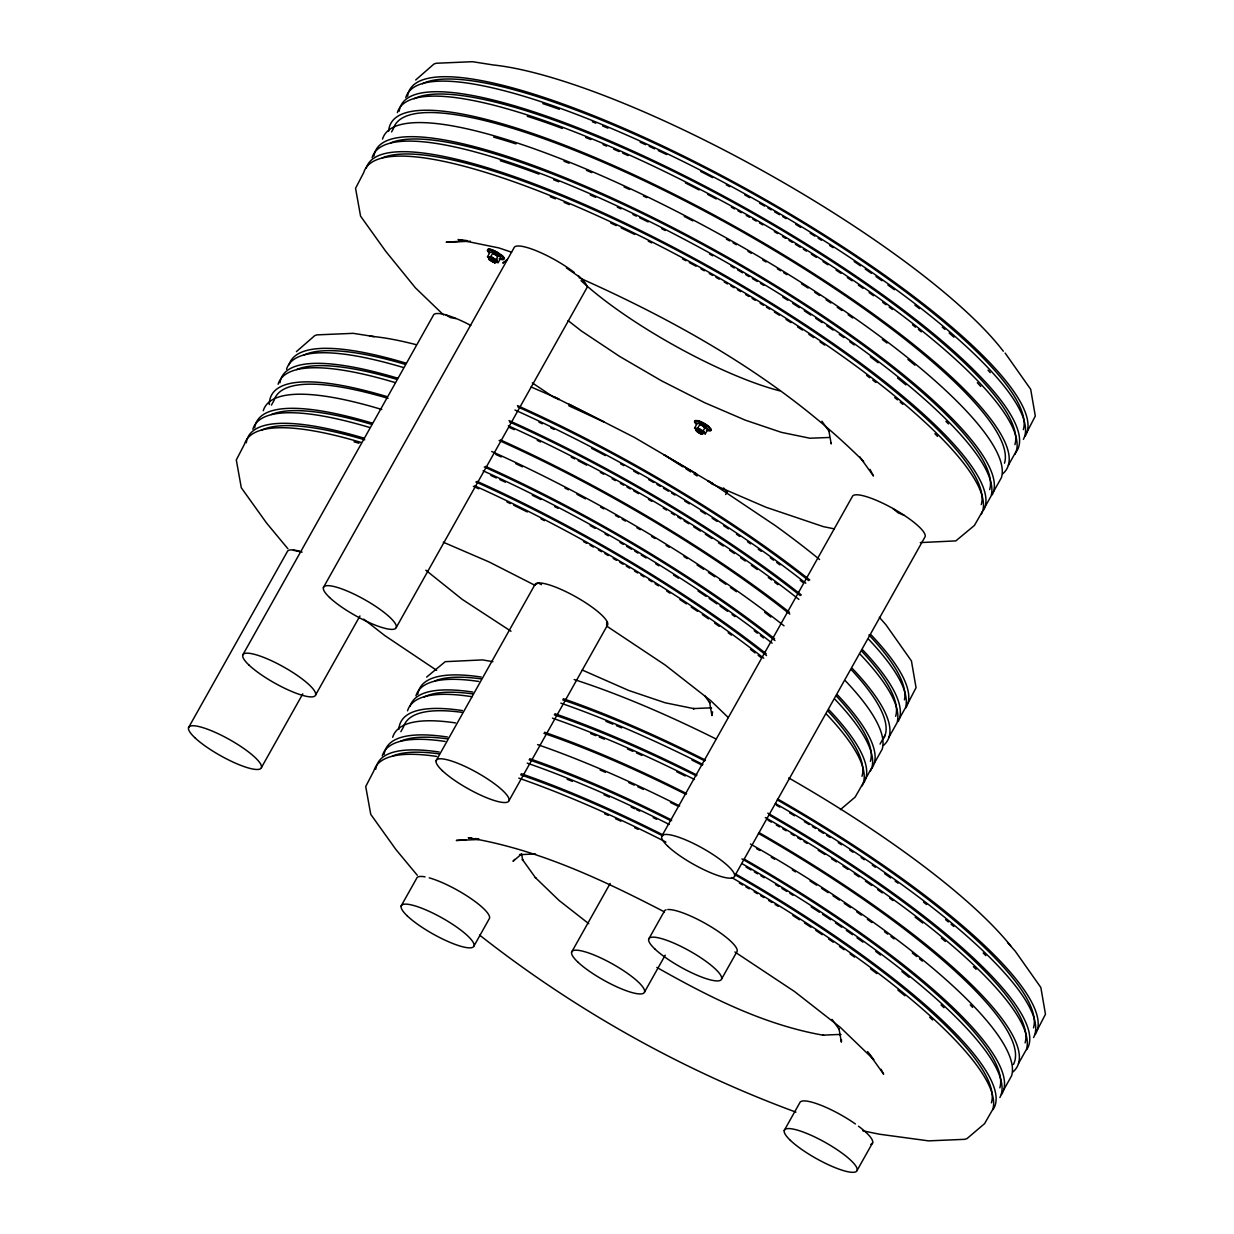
<?xml version="1.0" encoding="UTF-8"?>
<svg xmlns="http://www.w3.org/2000/svg" width="1234" height="1234" viewBox="0 0 1234 1234"><rect width="100%" height="100%" fill="white"/><g stroke="black" fill="none" stroke-linecap="round" stroke-linejoin="round"><path stroke-width="1.5" d="M841.495 1039.614L841.372 1042.144L838.95 1028.508L839.351 1029.588L832.055 1019.392M712.573 711.833L711.941 715.566L709.535 701.945L709.92 703.025L704.707 695.745M391.548 131.93L393.291 128.845A348.744 77.264 29.3 0 1 721.813 220.377A348.744 77.264 29.3 0 1 1004.507 463.182M271.434 405.107L274.025 400.464A348.744 77.264 29.3 0 1 388.016 398.335M188.524 727.659L287.198 551.829A41.601 9.224 29.3 0 1 299.8 551.289M242.697 655.069L433.288 315.441A41.601 9.224 29.3 0 1 470.786 325.452M489.821 259.341L487.507 256.734L490.129 252.06L493.153 252.368L498.49 255.284L500.803 257.891L498.181 262.58L495.158 262.256L496.916 259.14M487.507 256.734L490.515 257.042L493.153 252.368M498.181 262.58L495.852 259.973L498.49 255.284M323.37 587.554L513.961 247.926A41.601 9.224 29.3 0 1 536.389 250.81A41.601 9.224 29.3 0 1 574.18 272.39M261.438 767.533L302.777 693.863M315.611 694.958L359.958 615.936M396.284 627.443L586.875 287.815A41.601 9.224 29.3 0 0 578.129 275.598M400.849 731.669L403.456 727.042A348.744 77.264 29.3 0 1 462.21 712.373M436.111 760.715L534.785 584.885A41.601 9.224 29.3 0 1 573.98 595.806A41.601 9.224 29.3 0 1 607.699 624.774L509.025 800.604M401.112 906.018L416.614 878.392A41.601 9.224 29.3 0 1 425.051 876.865M696.948 430.604L694.619 427.997L697.256 423.324L700.264 423.632L707.93 429.17L705.308 433.844L698.274 431.329M694.619 427.997L697.642 428.321L700.264 423.632M705.308 433.844L702.979 431.237L705.601 426.563M474.026 945.907L489.528 918.281A41.601 9.224 29.3 0 0 469.552 897.627A41.601 9.224 29.3 0 0 429.231 877.852M571.635 952.124L610.167 883.467M661.655 836.359L852.247 496.731A41.601 9.224 29.3 0 1 891.442 507.652A41.601 9.224 29.3 0 1 925.161 536.62L734.569 876.248M648.698 939.089L664.216 911.448A41.601 9.224 29.3 0 1 666.036 909.828M644.549 992.013L665.219 955.162M982.603 511.154L974.413 525.453L955.826 540.893L920.302 542.59M985.087 506.742L991.025 496.161A353.125 78.236 29.3 0 0 704.768 250.301A353.125 78.236 29.3 0 0 372.128 157.613M993.493 491.749L1001.422 477.635A353.125 78.236 29.3 0 0 715.165 231.776A353.125 78.236 29.3 0 0 382.525 139.087M1008.348 465.28L1016.261 451.166M1027.166 431.761L1035.311 416.043L1030.683 389.296L1005.139 353.078M721.612 978.963L737.13 951.337A41.601 9.224 29.3 0 0 710.182 926.271A41.601 9.224 29.3 0 0 667.779 909.535M880.058 744.087L885.256 734.816M863.353 782.788L855.147 797.087L840.4 809.627M865.821 778.376L871.759 767.795M874.243 763.383L882.156 749.269A353.125 78.236 29.3 0 0 845.398 680.798M889.097 736.914L897.01 722.8A353.125 78.236 29.3 0 0 860.252 654.344M899.493 718.389L905.432 707.807A353.125 78.236 29.3 0 0 868.674 639.335M907.9 703.395L916.044 687.677L911.432 660.93L885.873 624.697L879.364 617.324M784.222 1130.498L799.74 1102.857A41.601 9.224 29.3 0 1 855.393 1123.958M857.136 1170.372L872.654 1142.746M1003.658 1089.946L1011.587 1075.832A353.125 78.236 29.3 0 0 750.473 844.025M1018.513 1063.477L1026.441 1049.363A353.125 78.236 29.3 0 0 765.327 817.556M1037.331 1029.958L1045.476 1014.24L1040.848 987.493L1015.304 951.26L1007.607 942.56M415.688 79.994L433.952 64.029L436.188 63.258L472.483 61.7L493.446 64.986A328.568 72.791 29.3 0 1 767.887 173.685A328.568 72.791 29.3 0 1 1003.319 351.243M296.422 351.613L314.701 335.663L316.937 334.877L353.217 333.334L374.195 336.62M514.748 859.404L513.005 861.317L520.316 855.116M503.811 262.271L502.84 263.12L507.22 259.402M426.625 677.111L445.212 661.671L482.648 659.897L492.921 661.702M501.312 258.754A9.378 2.082 29.3 0 0 502.747 259.047L504.043 257.952A9.378 2.082 29.3 0 0 494.402 251.011A9.378 2.082 29.3 0 0 487.846 250.317M710.491 708.547L711.586 707.992M839.922 1035.11L841.017 1034.555M725.577 494.51L727.428 492.304L723.602 487.97M696.747 429.972L702.408 433.134L696.331 430.743L700.619 433.905L702.1 433.689L699.169 431.345L696.454 430.959A3.933 0.864 29.3 0 1 697.596 430.126A3.933 0.864 29.3 0 1 697.734 428.861A3.933 0.864 29.3 0 1 702.794 431.684A3.933 0.864 29.3 0 1 701.791 432.579L701.328 432.563M520.686 854.422L519.545 854.653L535.525 853.959M459.588 241.309L446.168 242.265L470.401 241.232M465.928 839.783L456.333 840.462L478.699 839.506M473.594 839.228L477.419 838.966M710.954 707.838L693.199 708.594L694.218 708.717L665.172 702.778L628.723 690.469L582.309 670.062M840.385 1034.4L822.631 1035.172L823.649 1035.28C764 1024.899 709.056 996.964 656.827 967.41M535.17 584.669L538.271 583.003L541.479 584.654M606.619 625.345L606.85 622.167M466.93 240.568L458.061 239.581L498.906 247.926L511.555 252.199M471.789 838.164L468.226 837.778C537.808 849.208 602.377 879.734 664.478 911.926M475.337 838.565L478.885 838.95M493.06 253.047L498.351 255.993A3.933 0.864 29.3 0 0 492.906 253.078M700.172 424.311L705.586 427.535A3.933 0.864 29.3 0 0 700.017 424.342L705.539 427.566M494.495 262.024C497.456 261.438 487.337 256.564 490.422 259.911M701.915 432.733C705.03 432.224 696.146 427.288 697.38 430.203M455.901 318.573L450.487 317.616L446.014 314.948M829.109 437.484L809.859 438.224L781.323 432.332L745.413 420.192L704.614 402.67L661.717 380.92L619.669 356.456L581.337 330.943L568.087 320.593M302.099 552.122L293.383 550.302M700.218 424.527L702.053 425.144M701.837 432.532C704.599 432.563 696.824 427.967 697.364 429.91M834.369 528.877L823.402 526.64L766.036 507.267L711.463 483.743M862.828 1130.822L879.271 1134.185L928.554 1140.864L964.849 1139.321L967.07 1138.535L984.578 1123.65L992.768 1109.351A353.125 78.236 29.3 0 0 731.654 877.544M494.526 260.744L495.914 260.744L495.035 259.711M494.217 261.3C499.354 261.917 487.476 255.268 490.731 259.356M698.089 428.861L700.11 429.663M701.652 432.008L702.948 432.193L702.624 431.391M700.711 433.674L701.575 433.273M494.094 261.053C498.844 262.194 488.248 255.87 490.654 259.047M795.93 1112.127C682.232 1070.325 574.89 1009.998 479.656 935.125M491.872 257.212L493.307 257.844M494.155 259.911L496.114 259.927M701.267 431.175L703.241 431.19M904.352 515.442L898.151 512.835L892.892 508.531M566.406 267.917L579.394 276.925M579.193 277.758C682.356 323.755 783.174 381.09 863.615 461.423M531.114 386.998L559.079 399.045M443.284 542.204L489.158 561.979L535.062 585.363M568.751 405.739L604.244 422.059L553.804 396.777L558.74 399.646M494.433 254.142L495.929 254.914M493.214 261.577L491.718 260.806M700.017 433.396L696.763 431.314M569.121 404.166L634.338 437.391L696.639 473.856M707.792 481.167L713.082 483.898L663.846 454.652L682.849 466.822M490.515 257.042L495.852 259.973M697.642 428.321L702.979 431.237M493.739 258.816L490.253 257.582L490.577 258.384M702.809 425.529L705.416 427.581M607.113 626.378L665.08 664.956L710.784 700.696L728.245 717.525M510.999 631.237L462.256 599.4L425.776 570.17M734.924 952L794.511 991.519L840.2 1027.259L873.78 1059.62L867.595 1051.584M698.845 432.07L697.534 431.175M686.027 468.858L690.778 471.897M693.94 473.918L697.117 475.954M708.115 480.581L775.415 525.684A328.568 72.791 29.3 0 1 819.577 559.526M532.332 382.91L554.313 397.641M436.62 670.324L384.823 635.603L363.768 619.144M496.623 255.361L497.703 256.225M703.75 426.625L704.815 427.488M588.726 923.664L559.187 900.558L535.309 877.559L535.895 878.33L522.352 859.388L522.753 860.468L521.535 853.65M498.058 255.978L493.091 253.263L498.305 256.024M443.561 314.948L415.38 287.8L385.733 251.304L360.575 216.151L355.562 188.324L363.706 172.606A353.125 78.236 29.3 0 1 703.056 268.981A353.125 78.236 29.3 0 1 981.308 514.316M287.877 548.729L266.482 522.938L241.309 487.769L236.296 459.958L244.455 444.24A353.125 78.236 29.3 0 1 361.315 442.497M417.308 875.292L395.898 849.501L370.74 814.332L365.727 786.521L373.871 770.803A353.125 78.236 29.3 0 1 436.713 756.442M859.62 456.673L873.471 476L870.016 469.383M821.89 421.195L829.171 431.391L828.785 430.311L831.207 443.947L831.114 442.697M868.736 1053.373L883.637 1074.197L881.045 1069.23M858.494 1126.21A41.601 9.224 29.3 0 1 870.818 1144.365M375.707 769.353A353.125 78.236 29.3 0 1 439.196 752.03M521.257 773.718A353.125 78.236 29.3 0 1 663.306 835.063M735.819 874.088A353.125 78.236 29.3 0 1 993.077 1109.567M382.293 755.81A353.125 78.236 29.3 0 1 445.135 741.449M527.196 763.136A353.125 78.236 29.3 0 1 669.26 824.482M741.757 863.507A353.125 78.236 29.3 0 1 999.895 1097.52M384.113 754.36A353.125 78.236 29.3 0 1 447.618 737.037M529.679 758.725A353.125 78.236 29.3 0 1 671.728 820.07M744.225 859.095A353.125 78.236 29.3 0 1 1001.499 1094.573M543.947 733.366A348.744 77.264 29.3 0 1 685.888 794.357M758.463 833.397A348.744 77.264 29.3 0 1 1013.392 1064.51M398.813 729.479A353.125 78.236 29.3 0 1 462.457 710.583M544.518 732.256A353.125 78.236 29.3 0 1 686.582 793.601M759.08 832.626A353.125 78.236 29.3 0 1 1012.836 1072.022M410.012 706.419A353.125 78.236 29.3 0 1 472.853 692.058M554.914 713.73A353.125 78.236 29.3 0 1 696.979 775.075M767.795 813.144A353.125 78.236 29.3 0 1 1026.75 1049.579M415.951 695.822A353.125 78.236 29.3 0 1 478.792 681.461M560.853 703.149A353.125 78.236 29.3 0 1 702.917 764.494M775.415 803.519A353.125 78.236 29.3 0 1 1033.552 1037.532M417.786 694.372A353.125 78.236 29.3 0 1 481.275 677.05M563.336 698.737A353.125 78.236 29.3 0 1 705.385 760.082M777.883 799.108A353.125 78.236 29.3 0 1 1035.156 1034.586M518.789 778.13A353.125 78.236 29.3 0 1 665.928 842.051M392.412 756.072A348.744 77.264 29.3 0 1 438.934 753.835M520.686 774.829A348.744 77.264 29.3 0 1 662.627 835.819M735.186 874.86A348.744 77.264 29.3 0 1 991.411 1102.841M400.834 741.079A348.744 77.264 29.3 0 1 447.356 738.842M529.093 759.836A348.744 77.264 29.3 0 1 671.049 820.826M741.958 858.91A348.744 77.264 29.3 0 1 999.833 1087.848M392.69 737.284A353.125 78.236 29.3 0 1 455.531 722.923M537.592 744.611A353.125 78.236 29.3 0 1 679.656 805.956M407.544 710.815A353.125 78.236 29.3 0 1 472.098 696.732M552.446 718.142A353.125 78.236 29.3 0 1 694.495 779.487M424.218 696.948A348.744 77.264 29.3 0 1 472.607 693.863M554.344 714.841A348.744 77.264 29.3 0 1 696.284 775.831M768.859 814.872A348.744 77.264 29.3 0 1 1025.068 1042.853M434.491 681.091A348.744 77.264 29.3 0 1 481.013 678.854M562.75 699.848A348.744 77.264 29.3 0 1 704.707 760.838M777.266 799.879A348.744 77.264 29.3 0 1 1033.49 1027.86M574.165 679.548A328.568 72.791 29.3 0 1 715.658 738.796M788.711 777.914A328.568 72.791 29.3 0 1 1010.924 946.154M604.614 813.746A348.744 77.264 29.3 0 1 608.223 815.365M615.473 818.682A348.744 77.264 29.3 0 1 620.918 821.212M634.692 827.721A348.744 77.264 29.3 0 1 638.055 829.341M739.336 883.066A348.744 77.264 29.3 0 1 742.637 884.994M745.938 886.907A348.744 77.264 29.3 0 1 749.223 888.835M754.128 891.75A348.744 77.264 29.3 0 1 757.398 893.694M760.653 895.637A348.744 77.264 29.3 0 1 763.892 897.581M768.72 900.511A348.744 77.264 29.3 0 1 771.913 902.47M775.106 904.429A348.744 77.264 29.3 0 1 778.268 906.373M792.86 915.52A348.744 77.264 29.3 0 1 799.478 919.746M804.414 922.939A348.744 77.264 29.3 0 1 810.954 927.212M815.813 930.421A348.744 77.264 29.3 0 1 822.245 934.709M828.6 938.997A348.744 77.264 29.3 0 1 833.305 942.221M839.506 946.493A348.744 77.264 29.3 0 1 844.071 949.702M850.087 953.944A348.744 77.264 29.3 0 1 854.514 957.106M870.51 968.829A348.744 77.264 29.3 0 1 876.819 973.58M897.843 990.023A348.744 77.264 29.3 0 1 904.908 995.776M929.649 1017.217A348.744 77.264 29.3 0 1 932.611 1019.932M567.177 779.286A348.744 77.264 29.3 0 1 572.298 781.353M604.012 794.742A348.744 77.264 29.3 0 1 609.411 797.133M631.145 807.051A348.744 77.264 29.3 0 1 634.77 808.764M636.436 809.535A348.744 77.264 29.3 0 1 639.767 811.124M653.233 817.618A348.744 77.264 29.3 0 1 656.627 819.283M746.092 867.116A348.744 77.264 29.3 0 1 751.043 869.985M754.344 871.914A348.744 77.264 29.3 0 1 757.63 873.842M760.915 875.785A348.744 77.264 29.3 0 1 764.185 877.713M775.523 884.547A348.744 77.264 29.3 0 1 778.731 886.49M781.924 888.449A348.744 77.264 29.3 0 1 786.69 891.38M789.837 893.339A348.744 77.264 29.3 0 1 792.968 895.298M811.185 906.882A348.744 77.264 29.3 0 1 819.361 912.219M822.615 914.348A348.744 77.264 29.3 0 1 830.667 919.716M835.433 922.939A348.744 77.264 29.3 0 1 841.727 927.228M846.37 930.436A348.744 77.264 29.3 0 1 852.493 934.709M857.013 937.886A348.744 77.264 29.3 0 1 862.921 942.113M875.739 951.46A348.744 77.264 29.3 0 1 880.505 955.023M901.9 971.528A348.744 77.264 29.3 0 1 909.119 977.343M941.033 1004.939A348.744 77.264 29.3 0 1 943.933 1007.654M600.14 770.047A348.744 77.264 29.3 0 1 605.462 772.33M628.846 782.68A348.744 77.264 29.3 0 1 634.291 785.163M637.916 786.845A348.744 77.264 29.3 0 1 643.361 789.374M670.432 802.439A348.744 77.264 29.3 0 1 677.25 805.848M756.488 848.591A348.744 77.264 29.3 0 1 759.789 850.504M771.312 857.26A348.744 77.264 29.3 0 1 774.582 859.203M792.321 869.924A348.744 77.264 29.3 0 1 795.498 871.883M810.013 880.953A348.744 77.264 29.3 0 1 816.63 885.179M821.582 888.357A348.744 77.264 29.3 0 1 828.122 892.614M833.012 895.822A348.744 77.264 29.3 0 1 839.459 900.11M844.241 903.334A348.744 77.264 29.3 0 1 850.55 907.622M856.766 911.911A348.744 77.264 29.3 0 1 861.363 915.119M867.409 919.361A348.744 77.264 29.3 0 1 871.852 922.538M884.531 931.747A348.744 77.264 29.3 0 1 887.724 934.123M890.902 936.498A348.744 77.264 29.3 0 1 894.064 938.873M912.296 953.003A348.744 77.264 29.3 0 1 916.661 956.504M919.515 958.818A348.744 77.264 29.3 0 1 922.322 961.116M970.232 1004.846A348.744 77.264 29.3 0 1 972.623 1007.376M590.731 733.628A348.744 77.264 29.3 0 1 595.837 735.665M599.261 737.053A348.744 77.264 29.3 0 1 604.459 739.181M627.458 748.961A348.744 77.264 29.3 0 1 632.857 751.336M636.466 752.941A348.744 77.264 29.3 0 1 641.881 755.393M676.787 771.805A348.744 77.264 29.3 0 1 685.271 775.985M768.042 820.224A348.744 77.264 29.3 0 1 771.343 822.137M776.294 825.006A348.744 77.264 29.3 0 1 779.595 826.919M782.88 828.862A348.744 77.264 29.3 0 1 786.151 830.791M791.056 833.706A348.744 77.264 29.3 0 1 794.31 835.649M797.55 837.593A348.744 77.264 29.3 0 1 800.773 839.552M803.982 841.511A348.744 77.264 29.3 0 1 807.175 843.47M818.219 850.303A348.744 77.264 29.3 0 1 824.867 854.483M831.485 858.71A348.744 77.264 29.3 0 1 836.421 861.887M842.976 866.16A348.744 77.264 29.3 0 1 847.851 869.368M854.298 873.657A348.744 77.264 29.3 0 1 859.095 876.88M865.404 881.169A348.744 77.264 29.3 0 1 871.62 885.441M877.744 889.714A348.744 77.264 29.3 0 1 882.248 892.907M889.637 898.182A348.744 77.264 29.3 0 1 892.907 900.542M915.119 917.14A348.744 77.264 29.3 0 1 922.708 923.032M941.311 938.071A348.744 77.264 29.3 0 1 945.352 941.465M973.395 966.685A348.744 77.264 29.3 0 1 976.125 969.322M605.956 721.366A348.744 77.264 29.3 0 1 612.866 724.188M616.368 725.623A348.744 77.264 29.3 0 1 621.627 727.844M691.996 760.144A348.744 77.264 29.3 0 1 702.239 765.25M776.448 805.231A348.744 77.264 29.3 0 1 779.765 807.129M789.652 812.898A348.744 77.264 29.3 0 1 794.573 815.797M804.352 821.628A348.744 77.264 29.3 0 1 809.196 824.559M812.404 826.518A348.744 77.264 29.3 0 1 815.597 828.461M818.774 830.42A348.744 77.264 29.3 0 1 823.494 833.351M826.626 835.31A348.744 77.264 29.3 0 1 829.958 837.392M838.241 842.652A348.744 77.264 29.3 0 1 841.557 844.766M849.763 850.087A348.744 77.264 29.3 0 1 853.018 852.231M861.116 857.584A348.744 77.264 29.3 0 1 864.324 859.728M872.253 865.096A348.744 77.264 29.3 0 1 875.384 867.24M884.639 873.657A348.744 77.264 29.3 0 1 890.67 877.914M895.128 881.076A348.744 77.264 29.3 0 1 898.044 883.189M923.541 902.147A348.744 77.264 29.3 0 1 926.595 904.507M945.599 919.654A348.744 77.264 29.3 0 1 948.36 921.937M951.09 924.22A348.744 77.264 29.3 0 1 953.774 926.472M983.174 953.003A348.744 77.264 29.3 0 1 985.873 955.64M474.689 485.81A353.125 78.236 29.3 0 1 763.707 658.185M826.595 714.316A353.125 78.236 29.3 0 1 862.057 785.95M369.598 336.188A328.568 72.791 29.3 0 1 416.12 344.656M261.13 430.373A348.744 77.264 29.3 0 1 364.755 439.798M475.846 481.954A348.744 77.264 29.3 0 1 766.545 655.547M828.029 711.17A348.744 77.264 29.3 0 1 861.995 776.279M246.276 442.79A353.125 78.236 29.3 0 1 363.799 438.085M477.172 481.399A353.125 78.236 29.3 0 1 766.191 653.773M829.063 709.905A353.125 78.236 29.3 0 1 863.661 783.004M252.862 429.247A353.125 78.236 29.3 0 1 369.737 427.504M483.111 470.817A353.125 78.236 29.3 0 1 772.129 643.176M835.002 699.323A353.125 78.236 29.3 0 1 870.464 770.957M271.403 414.516A348.744 77.264 29.3 0 1 371.496 424.295M484.268 466.961A348.744 77.264 29.3 0 1 774.952 640.554M836.451 696.161A348.744 77.264 29.3 0 1 870.402 761.285M254.698 427.797A353.125 78.236 29.3 0 1 372.205 423.092M485.579 466.406A353.125 78.236 29.3 0 1 774.597 638.765M837.485 694.912A353.125 78.236 29.3 0 1 872.068 768.011M263.258 410.721A353.125 78.236 29.3 0 1 381.8 409.487M491.718 451.49A353.125 78.236 29.3 0 1 784.022 625.839M499.122 440.492A348.744 77.264 29.3 0 1 789.806 614.1M851.306 669.707A348.744 77.264 29.3 0 1 883.976 737.932M269.32 404.551A353.125 78.236 29.3 0 1 387.06 396.638M500.433 439.936A353.125 78.236 29.3 0 1 789.452 612.311M852.324 668.458A353.125 78.236 29.3 0 1 883.421 745.459M278.113 384.252A353.125 78.236 29.3 0 1 394.973 382.525M508.362 425.823A353.125 78.236 29.3 0 1 798.876 599.385M296.654 369.521A348.744 77.264 29.3 0 1 396.731 379.316M509.519 421.966A348.744 77.264 29.3 0 1 800.203 595.575M861.702 651.182A348.744 77.264 29.3 0 1 895.653 716.291M279.948 382.802A353.125 78.236 29.3 0 1 397.456 378.113M509.04 420.609A353.125 78.236 29.3 0 1 801.344 594.973M862.72 649.932A353.125 78.236 29.3 0 1 898.198 721.551M286.535 369.259A353.125 78.236 29.3 0 1 403.395 367.516M514.979 410.027A353.125 78.236 29.3 0 1 805.787 583.204M303.209 355.392A348.744 77.264 29.3 0 1 405.153 364.323M517.925 406.973A348.744 77.264 29.3 0 1 808.625 580.566M868.952 634.939A348.744 77.264 29.3 0 1 904.429 699.863M289.003 364.848A353.125 78.236 29.3 0 1 405.863 363.105M517.462 405.616A353.125 78.236 29.3 0 1 809.766 579.98M871.142 634.924A353.125 78.236 29.3 0 1 905.741 708.023M354.004 441.818A348.744 77.264 29.3 0 1 358.924 443.222M473.378 486.366A348.744 77.264 29.3 0 1 478.807 488.803M506.958 501.96A348.744 77.264 29.3 0 1 510.321 503.58M513.699 505.23A348.744 77.264 29.3 0 1 527.304 511.956M541.016 518.897A348.744 77.264 29.3 0 1 544.441 520.671M583.42 541.51A348.744 77.264 29.3 0 1 586.721 543.346M590.037 545.197A348.744 77.264 29.3 0 1 593.353 547.048M598.32 549.87A348.744 77.264 29.3 0 1 601.637 551.752M604.953 553.65A348.744 77.264 29.3 0 1 608.254 555.547M613.205 558.416A348.744 77.264 29.3 0 1 616.506 560.344M619.792 562.272A348.744 77.264 29.3 0 1 623.077 564.216M626.348 566.144A348.744 77.264 29.3 0 1 629.602 568.103M634.461 571.018A348.744 77.264 29.3 0 1 637.685 572.977M640.893 574.921A348.744 77.264 29.3 0 1 644.086 576.88M648.853 579.81A348.744 77.264 29.3 0 1 651.999 581.769M655.131 583.728A348.744 77.264 29.3 0 1 658.447 585.811M666.746 591.071A348.744 77.264 29.3 0 1 670.047 593.184M679.888 599.57A348.744 77.264 29.3 0 1 686.382 603.858M691.225 607.066A348.744 77.264 29.3 0 1 697.596 611.37M702.316 614.578A348.744 77.264 29.3 0 1 708.532 618.866M714.656 623.139A348.744 77.264 29.3 0 1 719.175 626.317M728.183 632.78A348.744 77.264 29.3 0 1 731.438 635.14M750.488 649.377A348.744 77.264 29.3 0 1 755.1 652.925M758.123 655.269A348.744 77.264 29.3 0 1 761.116 657.629M490.839 475.46A348.744 77.264 29.3 0 1 496.284 477.959M499.909 479.64A348.744 77.264 29.3 0 1 505.354 482.186M532.317 495.25A348.744 77.264 29.3 0 1 540.862 499.539M554.575 506.557A348.744 77.264 29.3 0 1 557.999 508.331M590.176 525.607A348.744 77.264 29.3 0 1 595.143 528.353M605.076 533.936A348.744 77.264 29.3 0 1 608.393 535.803M619.977 542.466A348.744 77.264 29.3 0 1 623.278 544.395M626.563 546.307A348.744 77.264 29.3 0 1 631.484 549.207M634.754 551.151A348.744 77.264 29.3 0 1 638.009 553.094M641.264 555.053A348.744 77.264 29.3 0 1 646.107 557.969M655.686 563.845A348.744 77.264 29.3 0 1 658.848 565.789M673.502 575.013A348.744 77.264 29.3 0 1 678.469 578.191M698.028 591.009A348.744 77.264 29.3 0 1 706.002 596.377M709.164 598.521A348.744 77.264 29.3 0 1 716.954 603.873M720.024 606.002A348.744 77.264 29.3 0 1 727.582 611.324M732.04 614.501A348.744 77.264 29.3 0 1 734.955 616.599M754.236 630.821A348.744 77.264 29.3 0 1 757.352 633.196M760.452 635.556A348.744 77.264 29.3 0 1 763.507 637.932M495.806 454.467A348.744 77.264 29.3 0 1 501.235 456.935M515.75 463.66A348.744 77.264 29.3 0 1 522.414 466.822M564.971 488.032A348.744 77.264 29.3 0 1 568.396 489.805M576.957 494.31A348.744 77.264 29.3 0 1 585.471 498.86M600.572 507.081A348.744 77.264 29.3 0 1 603.873 508.902M615.473 515.411A348.744 77.264 29.3 0 1 618.789 517.293M622.106 519.175A348.744 77.264 29.3 0 1 625.407 521.072M636.96 527.782A348.744 77.264 29.3 0 1 640.245 529.725M651.66 536.528A348.744 77.264 29.3 0 1 654.884 538.471M666.082 545.32A348.744 77.264 29.3 0 1 669.244 547.279M683.898 556.488A348.744 77.264 29.3 0 1 687.215 558.601M697.071 564.987A348.744 77.264 29.3 0 1 703.581 569.26M708.424 572.483A348.744 77.264 29.3 0 1 714.81 576.772M719.561 579.995A348.744 77.264 29.3 0 1 725.808 584.284M730.42 587.477A348.744 77.264 29.3 0 1 736.482 591.734M764.633 612.295A348.744 77.264 29.3 0 1 770.849 617.031M508.84 427.195A348.744 77.264 29.3 0 1 514.269 429.648M537.253 440.368A348.744 77.264 29.3 0 1 540.615 441.973M571.249 457.151A348.744 77.264 29.3 0 1 574.674 458.909M578.098 460.683A348.744 77.264 29.3 0 1 586.674 465.141M600.326 472.391A348.744 77.264 29.3 0 1 603.719 474.226M612.126 478.792A348.744 77.264 29.3 0 1 615.427 480.612M620.378 483.358A348.744 77.264 29.3 0 1 623.694 485.209M627.011 487.075A348.744 77.264 29.3 0 1 630.327 488.942M633.644 490.823A348.744 77.264 29.3 0 1 638.61 493.662M648.513 499.4A348.744 77.264 29.3 0 1 651.814 501.328M663.26 508.115A348.744 77.264 29.3 0 1 666.499 510.058M671.342 512.989A348.744 77.264 29.3 0 1 674.551 514.948M677.759 516.892A348.744 77.264 29.3 0 1 680.937 518.851M684.083 520.81A348.744 77.264 29.3 0 1 688.788 523.74M693.77 526.872A348.744 77.264 29.3 0 1 700.403 531.083M705.354 534.26A348.744 77.264 29.3 0 1 711.925 538.518M718.435 542.806A348.744 77.264 29.3 0 1 723.278 546.014M729.664 550.302A348.744 77.264 29.3 0 1 734.415 553.526M740.647 557.814A348.744 77.264 29.3 0 1 745.274 561.023M751.336 565.28A348.744 77.264 29.3 0 1 757.275 569.506M768.335 577.527A348.744 77.264 29.3 0 1 771.558 579.903M774.751 582.278A348.744 77.264 29.3 0 1 777.914 584.654M539.011 422.213A348.744 77.264 29.3 0 1 542.328 423.786M550.703 427.782A348.744 77.264 29.3 0 1 554.081 429.417M591.657 448.358A348.744 77.264 29.3 0 1 605.339 455.577M620.532 463.799A348.744 77.264 29.3 0 1 623.833 465.619M633.767 471.141A348.744 77.264 29.3 0 1 638.734 473.949M648.683 479.61A348.744 77.264 29.3 0 1 653.634 482.479M656.935 484.407A348.744 77.264 29.3 0 1 660.221 486.335M663.506 488.263A348.744 77.264 29.3 0 1 668.412 491.178M671.682 493.122A348.744 77.264 29.3 0 1 674.921 495.065M684.577 500.927A348.744 77.264 29.3 0 1 689.343 503.858M700.526 510.83A348.744 77.264 29.3 0 1 705.509 513.976M712.126 518.203A348.744 77.264 29.3 0 1 717.062 521.396M723.602 525.669A348.744 77.264 29.3 0 1 728.461 528.877M736.497 534.245A348.744 77.264 29.3 0 1 739.675 536.389M747.511 541.741A348.744 77.264 29.3 0 1 750.611 543.885M758.247 549.223A348.744 77.264 29.3 0 1 761.239 551.336M770.263 557.799A348.744 77.264 29.3 0 1 773.517 560.174M776.757 562.534A348.744 77.264 29.3 0 1 779.965 564.91M800.203 580.288A348.744 77.264 29.3 0 1 803.195 582.649M779.657 390.823A150.934 33.441 29.3 0 1 581.029 280.642M494.232 252.168A3.933 0.864 29.3 0 1 495.065 252.507M497.688 253.973A3.933 0.864 29.3 0 1 498.968 255.006M490.592 260.636A3.933 0.864 29.3 0 1 490.222 258.77A3.933 0.864 29.3 0 1 495.652 262.24A3.933 0.864 29.3 0 1 491.425 261.161M490.176 259.541A3.933 0.864 29.3 0 1 490.299 258.153A3.933 0.864 29.3 0 1 495.374 260.976A3.933 0.864 29.3 0 1 494.356 261.87M494.124 254.173A3.933 0.864 29.3 0 1 495.019 254.605M496.747 255.639A3.933 0.864 29.3 0 1 497.472 256.178M490.484 258.986A3.933 0.864 29.3 0 1 490.854 257.659A3.933 0.864 29.3 0 1 495.991 260.729A3.933 0.864 29.3 0 1 493.831 260.976M496.839 259.927A3.933 0.864 29.3 0 1 496.315 259.85M494.032 258.446A3.933 0.864 29.3 0 1 496.654 260.775A3.933 0.864 29.3 0 1 494.155 260.42M490.237 257.921A3.933 0.864 29.3 0 1 489.744 257.181M491.425 257.181A3.933 0.864 29.3 0 1 493.137 257.952M496.531 260.482A3.933 0.864 29.3 0 1 494.464 259.865M488.278 249.067A9.378 2.082 29.3 0 1 498.767 253.14M500.696 254.42A9.378 2.082 29.3 0 1 503.472 256.811M504.151 257.752A9.378 2.082 29.3 0 1 503.827 258.801M489.343 253.032A9.378 2.082 29.3 0 1 490.777 250.317A9.378 2.082 29.3 0 1 502.67 257.289A9.378 2.082 29.3 0 1 499.153 258.785M382.247 157.875A348.744 77.264 29.3 0 1 731.716 280.504A348.744 77.264 29.3 0 1 981.246 504.644M366.19 168.194A353.125 78.236 29.3 0 1 705.539 264.57A353.125 78.236 29.3 0 1 983.791 509.904M390.669 142.882A348.744 77.264 29.3 0 1 740.138 265.511A348.744 77.264 29.3 0 1 989.653 489.651M373.948 156.163A353.125 78.236 29.3 0 1 708.208 246.414A353.125 78.236 29.3 0 1 992.198 494.911M388.633 131.282A353.125 78.236 29.3 0 1 733.69 225.837A353.125 78.236 29.3 0 1 1002.671 473.841M397.363 112.633A353.125 78.236 29.3 0 1 736.713 208.993A353.125 78.236 29.3 0 1 1014.965 454.328M414.053 98.766A348.744 77.264 29.3 0 1 762.088 218.634A348.744 77.264 29.3 0 1 1014.903 444.656M399.199 111.183A353.125 78.236 29.3 0 1 736.821 203.286A353.125 78.236 29.3 0 1 1016.569 451.382M405.785 97.625A353.125 78.236 29.3 0 1 745.135 194A353.125 78.236 29.3 0 1 1023.387 439.335M422.46 83.758A348.744 77.264 29.3 0 1 770.51 203.625A348.744 77.264 29.3 0 1 1023.325 429.663M407.606 96.175A353.125 78.236 29.3 0 1 745.243 188.293A353.125 78.236 29.3 0 1 1024.991 436.389M550.287 196.777A348.744 77.264 29.3 0 1 555.439 198.844M564.123 202.407A348.744 77.264 29.3 0 1 569.383 204.628M610.753 223.015A348.744 77.264 29.3 0 1 616.182 225.56M621.18 227.92A348.744 77.264 29.3 0 1 634.646 234.429M648.282 241.17A348.744 77.264 29.3 0 1 651.691 242.897M682.51 258.924A348.744 77.264 29.3 0 1 685.919 260.744M689.312 262.58A348.744 77.264 29.3 0 1 696.069 266.251M701.02 268.966A348.744 77.264 29.3 0 1 704.321 270.801M709.288 273.562A348.744 77.264 29.3 0 1 712.604 275.429M715.921 277.295A348.744 77.264 29.3 0 1 719.237 279.177M724.204 282.015A348.744 77.264 29.3 0 1 727.52 283.928M730.821 285.825A348.744 77.264 29.3 0 1 734.122 287.753M737.408 289.682A348.744 77.264 29.3 0 1 740.693 291.61M745.598 294.525A348.744 77.264 29.3 0 1 748.853 296.469M752.092 298.412A348.744 77.264 29.3 0 1 755.331 300.371M760.159 303.302A348.744 77.264 29.3 0 1 763.352 305.245M766.53 307.204A348.744 77.264 29.3 0 1 769.677 309.163M774.381 312.094A348.744 77.264 29.3 0 1 779.379 315.225M785.996 319.436A348.744 77.264 29.3 0 1 790.948 322.614M797.519 326.871A348.744 77.264 29.3 0 1 802.409 330.08M808.872 334.368A348.744 77.264 29.3 0 1 813.669 337.592M820.008 341.88A348.744 77.264 29.3 0 1 824.698 345.104M866.638 375.383A348.744 77.264 29.3 0 1 869.754 377.743M872.824 380.103A348.744 77.264 29.3 0 1 875.862 382.463M894.743 397.579A348.744 77.264 29.3 0 1 897.488 399.862M900.188 402.13A348.744 77.264 29.3 0 1 902.841 404.382M934.94 433.736A348.744 77.264 29.3 0 1 937.531 436.342M500.279 160.728A348.744 77.264 29.3 0 1 538.996 174.133M553.619 179.763A348.744 77.264 29.3 0 1 558.709 181.768M590.253 194.972A348.744 77.264 29.3 0 1 595.636 197.332M617.355 207.173A348.744 77.264 29.3 0 1 620.98 208.855M632.949 214.531A348.744 77.264 29.3 0 1 636.312 216.135M639.675 217.77A348.744 77.264 29.3 0 1 648.159 221.935M661.825 228.768A348.744 77.264 29.3 0 1 665.249 230.511M709.427 253.973A348.744 77.264 29.3 0 1 712.743 255.808M730.96 266.066A348.744 77.264 29.3 0 1 734.276 267.979M737.577 269.876A348.744 77.264 29.3 0 1 742.529 272.76M745.814 274.688A348.744 77.264 29.3 0 1 749.1 276.617M752.385 278.56A348.744 77.264 29.3 0 1 757.275 281.475M760.514 283.419A348.744 77.264 29.3 0 1 763.753 285.363M782.803 297.101A348.744 77.264 29.3 0 1 787.786 300.232M792.768 303.394A348.744 77.264 29.3 0 1 799.37 307.621M804.29 310.814A348.744 77.264 29.3 0 1 810.815 315.086M815.674 318.295A348.744 77.264 29.3 0 1 822.091 322.598M826.842 325.807A348.744 77.264 29.3 0 1 833.104 330.095M839.274 334.383A348.744 77.264 29.3 0 1 843.84 337.576M849.81 341.818A348.744 77.264 29.3 0 1 854.221 344.965M870.34 356.827A348.744 77.264 29.3 0 1 878.161 362.75M897.534 377.99A348.744 77.264 29.3 0 1 905.895 384.869M945.938 421.349A348.744 77.264 29.3 0 1 948.452 423.91M527.288 116.289A348.744 77.264 29.3 0 1 562.334 128.429M585.656 137.468A348.744 77.264 29.3 0 1 590.824 139.565M603.056 144.64A348.744 77.264 29.3 0 1 606.588 146.136M613.714 149.206A348.744 77.264 29.3 0 1 619.082 151.551M622.692 153.139A348.744 77.264 29.3 0 1 628.106 155.561M685.364 182.91A348.744 77.264 29.3 0 1 699.076 189.943M707.637 194.417A348.744 77.264 29.3 0 1 716.183 198.936M731.376 207.173A348.744 77.264 29.3 0 1 734.677 208.978M737.994 210.813A348.744 77.264 29.3 0 1 741.295 212.649M746.261 215.441A348.744 77.264 29.3 0 1 749.578 217.307M752.894 219.189A348.744 77.264 29.3 0 1 756.211 221.087M759.527 222.984A348.744 77.264 29.3 0 1 762.828 224.897M774.35 231.622A348.744 77.264 29.3 0 1 777.621 233.565M782.51 236.481A348.744 77.264 29.3 0 1 785.765 238.424M788.989 240.383A348.744 77.264 29.3 0 1 792.213 242.327M795.421 244.286A348.744 77.264 29.3 0 1 800.187 247.216M803.349 249.175A348.744 77.264 29.3 0 1 806.481 251.134M811.37 254.189A348.744 77.264 29.3 0 1 816.353 257.351M822.97 261.577A348.744 77.264 29.3 0 1 827.906 264.755M836.066 270.092A348.744 77.264 29.3 0 1 840.925 273.316M847.326 277.604A348.744 77.264 29.3 0 1 852.092 280.828M858.355 285.116A348.744 77.264 29.3 0 1 862.998 288.324M869.091 292.581A348.744 77.264 29.3 0 1 873.579 295.759M882.726 302.345A348.744 77.264 29.3 0 1 885.981 304.721M889.205 307.096A348.744 77.264 29.3 0 1 892.413 309.456M912.543 324.835A348.744 77.264 29.3 0 1 915.505 327.18M918.451 329.524A348.744 77.264 29.3 0 1 921.335 331.838M977.313 382.71A348.744 77.264 29.3 0 1 980.752 386.427M542.837 103.61A348.744 77.264 29.3 0 1 559.388 109.302M592.366 121.796A348.744 77.264 29.3 0 1 595.791 123.169M602.701 125.991A348.744 77.264 29.3 0 1 607.946 128.166M640.138 142.203A348.744 77.264 29.3 0 1 645.567 144.671M649.192 146.337A348.744 77.264 29.3 0 1 654.637 148.867M658.262 150.579A348.744 77.264 29.3 0 1 666.607 154.543M700.634 171.403A348.744 77.264 29.3 0 1 712.635 177.619M726.302 184.853A348.744 77.264 29.3 0 1 729.695 186.673M744.75 194.895A348.744 77.264 29.3 0 1 749.717 197.656M759.65 203.255A348.744 77.264 29.3 0 1 764.633 206.093M767.934 207.991A348.744 77.264 29.3 0 1 771.25 209.888M774.551 211.816A348.744 77.264 29.3 0 1 779.487 214.701M782.772 216.629A348.744 77.264 29.3 0 1 786.043 218.572M795.791 224.403A348.744 77.264 29.3 0 1 800.619 227.334M810.183 233.211A348.744 77.264 29.3 0 1 814.903 236.141M818.127 238.162A348.744 77.264 29.3 0 1 821.443 240.244M829.726 245.52A348.744 77.264 29.3 0 1 833.027 247.633M854.159 261.531A348.744 77.264 29.3 0 1 860.499 265.834M865.219 269.043A348.744 77.264 29.3 0 1 871.405 273.331M875.986 276.524A348.744 77.264 29.3 0 1 881.986 280.766M887.878 284.992A348.744 77.264 29.3 0 1 894.403 289.728M914.903 305.137A348.744 77.264 29.3 0 1 919.453 308.67M942.267 327.149A348.744 77.264 29.3 0 1 944.92 329.401M949.147 333.01A348.744 77.264 29.3 0 1 953.897 337.175M988.033 370.2A348.744 77.264 29.3 0 1 990.27 372.653M493.693 137.128A348.744 77.264 29.3 0 1 515.982 143.9M564.015 161.238A348.744 77.264 29.3 0 1 569.105 163.243M586.443 170.354A348.744 77.264 29.3 0 1 591.734 172.606M624.111 186.966A348.744 77.264 29.3 0 1 629.556 189.481M643.346 196.005A348.744 77.264 29.3 0 1 646.693 197.625M684.222 216.397A348.744 77.264 29.3 0 1 692.783 220.871M726.44 239.118A348.744 77.264 29.3 0 1 729.757 240.969M733.073 242.836A348.744 77.264 29.3 0 1 736.389 244.718M747.974 251.35A348.744 77.264 29.3 0 1 751.275 253.278M762.782 260.035A348.744 77.264 29.3 0 1 766.036 261.978M777.358 268.796A348.744 77.264 29.3 0 1 780.567 270.755M783.744 272.714A348.744 77.264 29.3 0 1 786.922 274.658M801.498 283.805A348.744 77.264 29.3 0 1 808.116 288.031M814.687 292.288A348.744 77.264 29.3 0 1 819.592 295.497M826.07 299.769A348.744 77.264 29.3 0 1 830.883 302.993M837.238 307.281A348.744 77.264 29.3 0 1 841.943 310.505M848.144 314.778A348.744 77.264 29.3 0 1 852.725 317.986M882.31 339.489A348.744 77.264 29.3 0 1 887.015 343.037M907.916 359.464A348.744 77.264 29.3 0 1 914.934 365.202M489.697 252.399A9.378 2.082 29.3 0 1 488.51 251.258M696.809 423.663A9.378 2.082 29.3 0 1 697.688 420.794A9.378 2.082 29.3 0 1 709.303 427.149A9.378 2.082 29.3 0 1 708.439 430.018M701.359 423.447A3.933 0.864 29.3 0 1 702.177 423.771M703.966 424.697A3.933 0.864 29.3 0 1 704.799 425.236M697.596 430.126A3.933 0.864 29.3 0 1 702.347 432.949A3.933 0.864 29.3 0 1 701.159 433.689M700.326 433.365A3.933 0.864 29.3 0 1 696.979 431.36M696.732 430.311A3.933 0.864 29.3 0 1 697.92 429.571A3.933 0.864 29.3 0 1 702.655 432.394A3.933 0.864 29.3 0 1 701.467 433.134M700.65 432.81A3.933 0.864 29.3 0 1 699.755 432.378M698.86 431.869A3.933 0.864 29.3 0 1 698.012 431.345M703.874 426.902A3.933 0.864 29.3 0 1 704.599 427.442M703.272 431.283A3.933 0.864 29.3 0 1 701.267 431.699M699.369 428.784A3.933 0.864 29.3 0 1 700.264 429.216M701.992 430.25A3.933 0.864 29.3 0 1 702.717 430.789M703.982 431.684A3.933 0.864 29.3 0 1 701.591 431.129M697.796 420.578A9.378 2.082 29.3 0 1 709.411 426.949M696.454 424.295A9.378 2.082 29.3 0 1 697.889 421.596A9.378 2.082 29.3 0 1 709.781 428.553A9.378 2.082 29.3 0 1 706.28 430.049M489.204 259.479L494.803 262.811L492.798 260.482L489.219 259.418L494.896 262.595L489.204 259.479M790.423 1140.417A41.601 9.224 29.3 0 0 853.573 1172.3A41.601 9.224 29.3 0 0 818.065 1138.596A41.601 9.224 29.3 0 0 790.423 1140.417M407.297 915.936A41.601 9.224 29.3 0 0 470.462 947.835A41.601 9.224 29.3 0 0 434.939 914.132A41.601 9.224 29.3 0 0 407.297 915.936M654.884 949.008A41.601 9.224 29.3 0 0 718.049 980.891A41.601 9.224 29.3 0 0 682.541 947.188A41.601 9.224 29.3 0 0 654.884 949.008M442.296 770.633A41.601 9.224 29.3 0 0 505.462 802.516A41.601 9.224 29.3 0 0 469.953 768.813A41.601 9.224 29.3 0 0 442.296 770.633M194.71 737.577A41.601 9.224 29.3 0 0 257.875 769.461A41.601 9.224 29.3 0 0 222.351 735.757A41.601 9.224 29.3 0 0 194.71 737.577M577.821 962.042A41.601 9.224 29.3 0 0 640.986 993.925A41.601 9.224 29.3 0 0 605.478 960.222A41.601 9.224 29.3 0 0 577.821 962.042M667.856 846.277A41.601 9.224 29.3 0 0 731.006 878.161A41.601 9.224 29.3 0 0 695.498 844.457A41.601 9.224 29.3 0 0 667.856 846.277M329.555 597.472A41.601 9.224 29.3 0 0 392.72 629.371A41.601 9.224 29.3 0 0 357.212 595.667A41.601 9.224 29.3 0 0 329.555 597.472M248.898 664.987A41.601 9.224 29.3 0 0 312.048 696.886A41.601 9.224 29.3 0 0 276.539 663.182A41.601 9.224 29.3 0 0 248.898 664.987"/></g></svg>
